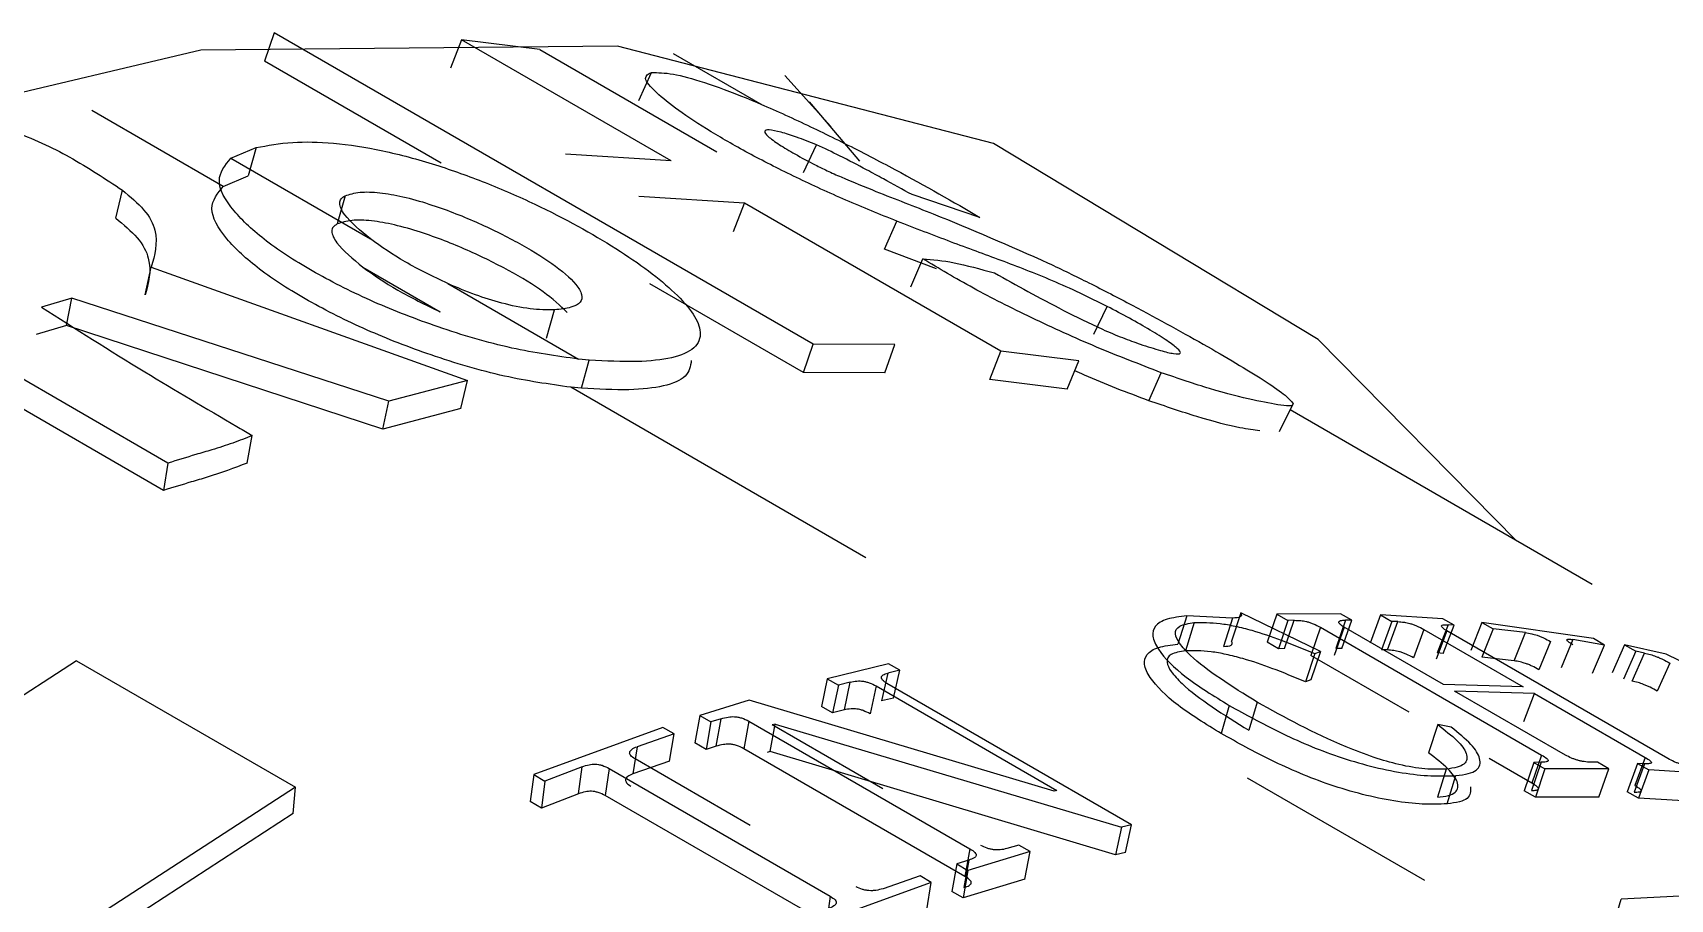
# Model space of a CAD drawing. Header units: millimetres. Extents: x 15 to 1192, y 5 to 836.
# Drawn here: x 570.19 to 575.48, y 543.12 to 545.91 of the extents above; entities that cross this region are included whole.
import ezdxf

# ---------------------------------------------------------------- set-up
doc = ezdxf.new("R2010")
doc.units = ezdxf.units.MM

msp = doc.modelspace()

# ---------------------------------------------------------------- linework, layer by layer
at = {"color": 7, "linetype": 'Continuous', "lineweight": 25}
for p, q in [((570.9685, 545.9146), (570.9378, 545.8233)), ((572.7094, 544.9096), (570.9685, 545.9146)), ((571.5743, 545.892), (571.5386, 545.8009)), ((572.2511, 545.5012), (571.5743, 545.892)), ((571.8265, 545.8608), (571.5743, 545.892)), ((571.8265, 545.8608), (572.398, 545.5308)), ((572.5458, 545.681), (572.2583, 545.847)), ((571.5081, 545.4941), (570.9378, 545.8233)), ((572.1469, 545.6959), (572.1874, 545.7862)), ((572.7662, 545.6119), (572.6181, 545.7763)), ((570.804, 545.4187), (570.3797, 545.6637)), ((570.8288, 545.5095), (570.9102, 545.5439)), ((570.9102, 545.5439), (570.8845, 545.453)), ((572.2511, 545.5012), (571.9093, 545.5227)), ((572.6782, 545.4636), (572.7207, 545.5534)), ((570.6255, 544.5257), (568.915, 545.5132)), ((570.8288, 545.5095), (571.2799, 545.2491)), ((570.6116, 544.4377), (568.9011, 545.4251)), ((570.804, 545.4187), (570.8845, 545.453)), ((570.457, 545.3167), (570.4785, 545.4068)), ((571.1979, 545.3884), (571.1721, 545.2975)), ((572.4881, 545.3644), (572.1463, 545.3859)), ((572.4524, 545.2733), (572.4881, 545.3644)), ((573.3152, 544.8869), (572.4881, 545.3644)), ((573.2482, 545.3189), (573.0292, 545.3922)), ((572.9397, 545.2161), (572.9797, 545.3065)), ((573.1079, 545.1526), (572.9397, 545.2161)), ((570.5524, 545.0684), (570.5719, 545.1582)), ((570.5719, 545.1582), (571.5934, 544.7924)), ((571.2551, 545.1583), (571.5049, 545.0141)), ((573.0252, 545.0945), (573.0637, 545.1852)), ((571.5297, 545.1049), (571.9518, 544.8612)), ((572.6787, 544.8183), (572.1825, 545.1048)), ((570.3154, 545.0586), (570.217, 545.0295)), ((570.2983, 544.9695), (570.3154, 545.0586)), ((571.3391, 544.7256), (570.3154, 545.0586)), ((571.8482, 544.9295), (571.8742, 545.0204)), ((573.6159, 544.9418), (573.659, 545.0314)), ((570.2983, 544.9695), (570.2007, 544.9406)), ((571.3195, 544.6358), (570.2983, 544.9695)), ((572.6787, 544.8183), (572.7094, 544.9096)), ((572.9734, 544.9084), (572.7094, 544.9096)), ((572.9405, 544.8171), (572.9734, 544.9084)), ((573.2795, 544.7959), (573.3152, 544.8869)), ((573.5674, 544.8557), (573.3152, 544.8869)), ((571.9866, 544.8582), (571.9518, 544.8612)), ((571.9616, 544.7674), (571.9866, 544.8582)), ((573.5297, 544.7649), (573.5674, 544.8557)), ((571.5934, 544.7924), (571.3391, 544.7256)), ((571.5716, 544.7021), (571.5934, 544.7924)), ((572.9405, 544.8171), (572.6787, 544.8183)), ((573.5297, 544.7649), (573.2795, 544.7959)), ((573.7933, 544.7272), (573.8334, 544.8176)), ((571.3195, 544.6358), (571.3391, 544.7256)), ((571.9616, 544.7674), (571.927, 544.7704)), ((572.88, 544.2203), (571.927, 544.7704)), ((571.5716, 544.7021), (571.3195, 544.6358)), ((574.2158, 544.6278), (574.2599, 544.7171)), ((575.2251, 544.1343), (574.2501, 544.6972)), ((570.8816, 544.5257), (570.8978, 544.6146)), ((570.6255, 544.5257), (570.6116, 544.4377)), ((574.0902, 544.0424), (574.0604, 543.9511)), ((574.3473, 543.9176), (574.0902, 544.0424)), ((574.2064, 544.0387), (574.1757, 543.9474)), ((574.4127, 544.0393), (574.2064, 544.0387)), ((574.2064, 544.0387), (574.2425, 544.0179)), ((574.4488, 544.0185), (574.4127, 544.0393)), ((573.9157, 544.0326), (573.8873, 543.9414)), ((573.94, 544.0109), (573.9117, 543.9198)), ((574.0639, 544.0254), (573.9157, 544.0326)), ((574.0639, 544.0254), (574.0345, 543.9342)), ((574.2425, 544.0179), (574.2118, 543.9266)), ((574.2318, 543.927), (574.2626, 544.0183)), ((574.2626, 544.0183), (574.2425, 544.0179)), ((574.348, 543.9958), (574.3168, 543.9045)), ((574.348, 543.9958), (575.0619, 543.5836)), ((574.424, 543.996), (574.3922, 543.9047)), ((574.4289, 544.0188), (574.3968, 543.9275)), ((574.4165, 543.9272), (574.4488, 544.0185)), ((574.7449, 543.8108), (574.424, 543.996)), ((574.4488, 544.0185), (574.4289, 544.0188)), ((574.5416, 544.0356), (574.5082, 543.9444)), ((574.5416, 544.0356), (574.5777, 544.0148)), ((574.7433, 544.0234), (574.5416, 544.0356)), ((574.5777, 544.0148), (574.5443, 543.9236)), ((574.5639, 543.9227), (574.5974, 544.014)), ((574.5974, 544.014), (574.5777, 544.0148)), ((574.6818, 543.9887), (574.6479, 543.8975)), ((574.6818, 543.9887), (575.0026, 543.8034)), ((574.76, 544.0041), (574.7251, 543.9129)), ((574.7794, 544.0026), (574.7433, 544.0234)), ((574.7444, 543.9114), (574.7794, 544.0026)), ((574.7794, 544.0026), (574.76, 544.0041)), ((574.8692, 544.0116), (574.8331, 543.9206)), ((574.8692, 544.0116), (574.9053, 543.9908)), ((575.229, 543.9593), (574.8692, 544.0116)), ((574.9053, 543.9908), (574.8692, 543.8997)), ((575.0098, 543.9785), (574.9053, 543.9908)), ((574.2118, 543.9266), (574.1757, 543.9474)), ((574.7561, 543.9842), (574.7216, 543.893)), ((575.47, 543.572), (574.7561, 543.9842)), ((574.973, 543.8875), (575.0098, 543.9785)), ((575.0906, 543.95), (575.0533, 543.859)), ((575.1628, 543.9563), (575.1247, 543.8655)), ((575.2651, 543.9385), (575.1628, 543.9563)), ((575.2262, 543.8479), (575.2651, 543.9385)), ((575.2651, 543.9385), (575.229, 543.9593)), ((575.3298, 543.9395), (575.29, 543.849)), ((575.3298, 543.9395), (575.3659, 543.9187)), ((575.4646, 543.9093), (575.3298, 543.9395)), ((570.3306, 543.8881), (567.4971, 542.0501)), ((570.3306, 543.8881), (571.0377, 543.4799)), ((574.2318, 543.927), (574.2118, 543.9266)), ((574.3292, 543.9108), (574.2994, 543.8196)), ((574.6339, 543.7214), (574.3168, 543.9045)), ((574.3473, 543.9176), (574.3171, 543.8263)), ((574.3292, 543.9108), (574.3473, 543.9176)), ((574.4165, 543.9272), (574.3968, 543.9275)), ((574.5639, 543.9227), (574.5443, 543.9236)), ((574.7444, 543.9114), (574.7251, 543.9129)), ((574.973, 543.8875), (574.8692, 543.8997)), ((575.3659, 543.9187), (575.3261, 543.8282)), ((575.3539, 543.8223), (575.3939, 543.9128)), ((575.3939, 543.9128), (575.3659, 543.9187)), ((575.4759, 543.8804), (575.4355, 543.7901)), ((576.3947, 543.4539), (575.4646, 543.9093)), ((572.7548, 543.8298), (572.7359, 543.7402)), ((572.9528, 543.8779), (572.7548, 543.8298)), ((572.7548, 543.8298), (572.7908, 543.8089)), ((572.9506, 543.8482), (572.9305, 543.7583)), ((572.9889, 543.8571), (572.9506, 543.8482)), ((572.9889, 543.8571), (572.9528, 543.8779)), ((572.9685, 543.7671), (572.9889, 543.8571)), ((574.3171, 543.8263), (574.2994, 543.8196)), ((572.7908, 543.8089), (572.772, 543.7193)), ((572.8294, 543.8187), (572.7908, 543.8089)), ((572.8102, 543.7291), (572.8294, 543.8187)), ((572.9126, 543.8064), (572.8931, 543.7166)), ((572.9126, 543.8064), (573.4968, 543.4691)), ((573.7376, 543.3588), (572.9477, 543.8148)), ((575.0026, 543.8034), (574.7449, 543.8108)), ((575.0387, 543.7826), (574.781, 543.79)), ((575.1387, 543.5834), (574.781, 543.79)), ((575.0048, 543.6914), (575.0387, 543.7826)), ((575.0387, 543.7826), (575.3965, 543.5761)), ((572.5028, 543.7601), (572.343, 543.7111)), ((573.4872, 543.4667), (572.5028, 543.7601)), ((572.772, 543.7193), (572.7359, 543.7402)), ((572.8102, 543.7291), (572.772, 543.7193)), ((572.9685, 543.7671), (572.9305, 543.7583)), ((574.053, 543.7438), (574.0272, 543.6529)), ((574.1431, 543.7543), (574.1165, 543.6633)), ((572.2245, 543.6724), (571.807, 543.5205)), ((572.2605, 543.6516), (572.2245, 543.6724)), ((572.343, 543.7111), (572.3275, 543.6225)), ((572.343, 543.7111), (572.3791, 543.6903)), ((572.3791, 543.6903), (572.3636, 543.6017)), ((572.4122, 543.7007), (572.3791, 543.6903)), ((572.3964, 543.612), (572.4122, 543.7007)), ((572.5019, 543.693), (572.4857, 543.6041)), ((572.5019, 543.693), (573.2158, 543.2808)), ((572.5704, 543.5947), (572.5869, 543.6836)), ((572.5869, 543.6836), (572.5771, 543.6807)), ((572.9345, 543.4744), (572.5771, 543.6807)), ((572.5869, 543.6836), (573.7054, 543.351)), ((574.7263, 543.6817), (574.6964, 543.5904)), ((574.7698, 543.6737), (574.7263, 543.6817)), ((572.2605, 543.6516), (572.1409, 543.6105)), ((572.246, 543.5633), (572.2605, 543.6516)), ((572.3636, 543.6017), (572.3275, 543.6225)), ((572.1409, 543.6105), (572.1274, 543.5226)), ((572.246, 543.5633), (572.1274, 543.5226)), ((572.5061, 543.356), (572.1341, 543.5708)), ((572.3964, 543.612), (572.3636, 543.6017)), ((573.1996, 543.192), (572.4857, 543.6041)), ((572.5704, 543.5947), (572.5607, 543.5918)), ((573.6859, 543.2612), (572.5704, 543.5947)), ((575.0307, 543.4924), (574.893, 543.5719)), ((575.0619, 543.5836), (575.0307, 543.4924)), ((575.3965, 543.5761), (575.3626, 543.4849)), ((571.807, 543.5205), (571.7959, 543.4334)), ((571.807, 543.5205), (571.8431, 543.4996)), ((571.9635, 543.5459), (571.8431, 543.4996)), ((571.9514, 543.4585), (571.9635, 543.5459)), ((572.0506, 543.5404), (572.0381, 543.4528)), ((572.0506, 543.5404), (572.7645, 543.1282)), ((574.6852, 543.1782), (574.1124, 543.5089)), ((574.7534, 543.5383), (574.7252, 543.4471)), ((574.7568, 543.426), (574.785, 543.5171)), ((575.0365, 543.5595), (575.0059, 543.4682)), ((575.0599, 543.56), (575.029, 543.4687)), ((575.0599, 543.56), (575.0365, 543.5595)), ((575.0365, 543.5595), (575.0726, 543.5387)), ((575.0726, 543.5387), (575.0419, 543.4474)), ((575.2789, 543.5393), (575.0726, 543.5387)), ((575.2428, 543.5601), (575.2197, 543.5604)), ((575.2789, 543.5393), (575.2428, 543.5601)), ((575.2466, 543.448), (575.2789, 543.5393)), ((575.3717, 543.5564), (575.3384, 543.4652)), ((575.3946, 543.5554), (575.361, 543.4642)), ((575.3717, 543.5564), (575.4078, 543.5356)), ((575.3946, 543.5554), (575.3717, 543.5564)), ((575.4078, 543.5356), (575.3745, 543.4443)), ((575.6095, 543.5234), (575.4078, 543.5356)), ((571.0377, 543.4799), (568.2043, 541.6419)), ((571.0305, 543.3946), (571.0377, 543.4799)), ((571.8431, 543.4996), (571.832, 543.4126)), ((571.9514, 543.4585), (571.832, 543.4126)), ((573.4968, 543.4691), (573.4872, 543.4667)), ((575.0419, 543.4474), (575.0059, 543.4682)), ((575.3745, 543.4443), (575.3384, 543.4652)), ((571.832, 543.4126), (571.7959, 543.4334)), ((572.752, 543.0406), (572.0381, 543.4528)), ((575.2466, 543.448), (575.0419, 543.4474)), ((575.5745, 543.4322), (575.3745, 543.4443)), ((571.0305, 543.3946), (568.2201, 541.5714)), ((573.7054, 543.351), (573.6859, 543.2612)), ((573.7376, 543.3588), (573.7054, 543.351)), ((573.7178, 543.269), (573.7376, 543.3588)), ((573.2121, 543.2442), (573.1731, 543.2319)), ((573.2121, 543.2442), (573.1963, 543.1555)), ((573.2158, 543.2808), (573.1996, 543.192)), ((573.4098, 543.2719), (573.2092, 543.2111)), ((573.3737, 543.2928), (573.3349, 543.2815)), ((573.4098, 543.2719), (573.3737, 543.2928)), ((573.3927, 543.1828), (573.4098, 543.2719)), ((573.7178, 543.269), (573.6859, 543.2612)), ((573.0546, 543.1932), (572.935, 543.1521)), ((573.0907, 543.1724), (573.0546, 543.1932)), ((573.1731, 543.2319), (573.1576, 543.1433)), ((573.1731, 543.2319), (573.2092, 543.2111)), ((573.2092, 543.2111), (573.1937, 543.1224)), ((573.0907, 543.1724), (572.6732, 543.0204)), ((573.0761, 543.0841), (573.0907, 543.1724)), ((573.1937, 543.1224), (573.1576, 543.1433)), ((573.3927, 543.1828), (573.1937, 543.1224)), ((575.842, 543.146), (575.3192, 543.1184)), ((572.7645, 543.1282), (572.752, 543.0406)), ((575.2921, 543.0274), (575.3192, 543.1184))]:
    msp.add_line(p, q, dxfattribs=at)
at = {"color": 7, "linetype": 'Continuous', "lineweight": 25, "flags": 128}
for points in [[(574.9806, 544.2754), (574.3403, 544.9249), (573.2921, 545.5574), (572.0778, 545.8717), (570.7324, 545.8587), (569.2945, 545.5188), (567.8056, 544.8618), (566.3085, 543.9065), (564.8463, 542.6805), (563.461, 541.2191), (562.1924, 539.5642), (561.0771, 537.7635), (560.1471, 535.8688), (559.4293, 533.9346), (558.9442, 532.0165), (558.7058, 530.1697), (558.721, 528.4474), (558.9893, 526.899), (559.503, 525.5692), (560.2474, 524.4962), (561.201, 523.7108), (562.3363, 523.2357), (562.7816, 523.1438)], [(572.6961, 545.6917), (572.7217, 545.6631), (572.8593, 545.5)]]:
    msp.add_lwpolyline(points, dxfattribs=at)
at = {"color": 7, "linetype": 'Continuous', "lineweight": 25}
for points, knots in [([(572.9797, 545.3065), (572.9249, 545.3287), (572.8162, 545.3727), (572.6538, 545.447), (572.5045, 545.5225), (572.3758, 545.5962), (572.2707, 545.665), (572.1977, 545.7242), (572.1565, 545.772), (572.1775, 545.7816), (572.1874, 545.7862)], [0, 0, 0, 0, 0.126072, 0.250182, 0.373219, 0.499873, 0.626286, 0.749777, 0.88096, 1, 1, 1, 1]), ([(572.1874, 545.7862), (572.2083, 545.7861), (572.2485, 545.7858), (572.3545, 545.7572), (572.4895, 545.7074), (572.6484, 545.6373), (572.8139, 545.557), (573.0289, 545.4453), (573.161, 545.3692), (573.2482, 545.3189)], [0, 0, 0, 0, 0.130106, 0.251199, 0.3762, 0.501843, 0.624095, 0.751706, 1, 1, 1, 1]), ([(570.0309, 545.6226), (570.0611, 545.6146), (570.164, 545.5874), (570.3228, 545.5101), (570.4243, 545.4428), (570.4785, 545.4068)], [0, 0, 0, 0, 0.1620358, 0.5531325, 1, 1, 1, 1]), ([(572.7207, 545.5534), (572.6985, 545.5619), (572.6561, 545.5783), (572.6027, 545.5951), (572.5642, 545.603), (572.5492, 545.5982), (572.5601, 545.5814), (572.5972, 545.5547), (572.6508, 545.5226), (572.6937, 545.5), (572.7163, 545.4881)], [0, 0, 0, 0, 0.131176, 0.251126, 0.380212, 0.501645, 0.623687, 0.750796, 0.868744, 1, 1, 1, 1]), ([(570.9102, 545.5439), (570.9477, 545.5509), (571.0192, 545.5643), (571.159, 545.5613), (571.318, 545.5371), (571.4883, 545.4911), (571.656, 545.4309), (571.8621, 545.3404), (572.0845, 545.2177), (572.2472, 545.0964), (572.3266, 545.0067), (572.3517, 544.9452), (572.3336, 544.895), (572.2601, 544.863), (572.1416, 544.85), (572.0399, 544.8554), (571.9866, 544.8582)], [0, 0, 0, 0, 0.065885, 0.125597, 0.187862, 0.250693, 0.310844, 0.375508, 0.49989, 0.624359, 0.689271, 0.749336, 0.813211, 0.874521, 0.934254, 1, 1, 1, 1]), ([(573.0292, 545.3922), (572.9982, 545.4091), (572.9495, 545.4358), (572.873, 545.4772), (572.8018, 545.5148), (572.7457, 545.5415), (572.7207, 545.5534)], [0, 0, 0, 0, 0.317348, 0.500469, 0.777062, 1, 1, 1, 1]), ([(571.9518, 544.8612), (571.8804, 544.8713), (571.7305, 544.8925), (571.4999, 544.9617), (571.2848, 545.0448), (571.0968, 545.1394), (570.9393, 545.2398), (570.829, 545.3423), (570.7729, 545.4411), (570.8105, 545.4871), (570.8288, 545.5095)], [0, 0, 0, 0, 0.118959, 0.249716, 0.372583, 0.50032, 0.629257, 0.750229, 0.878458, 1, 1, 1, 1]), ([(572.7163, 545.4881), (572.7289, 545.4819), (572.7559, 545.4684), (572.8235, 545.4385), (572.9415, 545.3906), (573.156, 545.3088), (573.3438, 545.2264), (573.4688, 545.1715)], [0, 0, 0, 0, 0.04932, 0.1059, 0.249311, 0.500128, 1, 1, 1, 1]), ([(571.927, 544.7704), (571.8559, 544.7806), (571.7064, 544.8019), (571.4766, 544.8713), (571.2621, 544.9545), (571.0742, 545.0491), (570.9166, 545.1495), (570.8061, 545.2518), (570.7492, 545.3505), (570.7861, 545.3964), (570.804, 545.4187)], [0, 0, 0, 0, 0.1186015, 0.249369, 0.3724129, 0.50048, 0.6296745, 0.7509276, 0.8789646, 1, 1, 1, 1]), ([(570.4785, 545.4068), (570.5039, 545.3856), (570.5563, 545.3418), (570.5994, 545.2551), (570.5828, 545.1967), (570.5719, 545.1582)], [0, 0, 0, 0, 0.241404, 0.499302, 1, 1, 1, 1]), ([(571.2799, 545.2491), (571.2477, 545.2757), (571.1985, 545.3163), (571.1779, 545.3594), (571.183, 545.3791), (571.1931, 545.3853), (571.1979, 545.3884)], [0, 0, 0, 0, 0.5075798, 0.7761587, 0.8913563, 1, 1, 1, 1]), ([(571.1979, 545.3884), (571.2125, 545.3931), (571.2407, 545.4022), (571.3083, 545.4003), (571.3865, 545.3864), (571.4945, 545.3555), (571.6234, 545.3049), (571.7573, 545.2388), (571.8703, 545.17), (571.94, 545.1118), (571.9655, 545.0697), (571.9609, 545.0436), (571.9303, 545.0263), (571.8934, 545.0224), (571.8742, 545.0204)], [0, 0, 0, 0, 0.0650118, 0.1253254, 0.1846123, 0.2504685, 0.3751216, 0.4998779, 0.6246057, 0.7491773, 0.8164121, 0.8767088, 0.9358681, 1, 1, 1, 1]), ([(570.457, 545.3167), (570.4824, 545.2955), (570.535, 545.2517), (570.5787, 545.1651), (570.5629, 545.1069), (570.5524, 545.0684)], [0, 0, 0, 0, 0.241945, 0.50004, 1, 1, 1, 1]), ([(571.9155, 545.0115), (571.892, 545.0339), (571.845, 545.0786), (571.7288, 545.1477), (571.5959, 545.2137), (571.4672, 545.2644), (571.3595, 545.2953), (571.2817, 545.3093), (571.2144, 545.3112), (571.1866, 545.3022), (571.1721, 545.2975)], [0, 0, 0, 0, 0.166558, 0.333453, 0.500356, 0.66693, 0.754731, 0.83362, 0.913693, 1, 1, 1, 1]), ([(573.659, 545.0314), (573.6298, 545.0459), (573.5709, 545.0752), (573.4509, 545.1285), (573.3162, 545.1804), (573.1562, 545.2382), (573.0385, 545.2838), (572.9797, 545.3065)], [0, 0, 0, 0, 0.1232908, 0.248982, 0.4992054, 0.7499, 1, 1, 1, 1]), ([(571.1721, 545.2975), (571.1673, 545.2944), (571.1574, 545.2882), (571.1526, 545.2685), (571.1736, 545.2254), (571.2229, 545.1849), (571.2551, 545.1583)], [0, 0, 0, 0, 0.108183, 0.223081, 0.491566, 1, 1, 1, 1]), ([(571.5297, 545.1049), (571.4818, 545.128), (571.3859, 545.1742), (571.3152, 545.2241), (571.2799, 545.2491)], [0, 0, 0, 0, 0.499898, 1, 1, 1, 1]), ([(571.2551, 545.1583), (571.2906, 545.1333), (571.3613, 545.0834), (571.4571, 545.0372), (571.5049, 545.0141)], [0, 0, 0, 0, 0.500575, 1, 1, 1, 1]), ([(573.8334, 544.8176), (573.7641, 544.8443), (573.6254, 544.8976), (573.4137, 544.9939), (573.2188, 545.092), (573.1158, 545.1539), (573.0637, 545.1852)], [0, 0, 0, 0, 0.2501372, 0.500188, 0.7469023, 1, 1, 1, 1]), ([(573.0637, 545.1852), (573.0952, 545.1826), (573.1582, 545.1772), (573.2492, 545.1521), (573.2947, 545.1395)], [0, 0, 0, 0, 0.500016, 1, 1, 1, 1]), ([(573.4688, 545.1715), (573.5127, 545.1504), (573.6041, 545.1063), (573.7831, 545.0132), (573.9913, 544.8989), (574.1555, 544.8005), (574.2402, 544.7418), (574.2534, 544.7252), (574.2599, 544.7171)], [0, 0, 0, 0, 0.1203701, 0.2507092, 0.5002852, 0.749466, 0.8767091, 1, 1, 1, 1]), ([(571.8742, 545.0204), (571.849, 545.0205), (571.7984, 545.0206), (571.7051, 545.0404), (571.614, 545.0691), (571.5589, 545.0925), (571.5297, 545.1049)], [0, 0, 0, 0, 0.2493, 0.499974, 0.73402, 1, 1, 1, 1]), ([(573.2947, 545.1395), (573.3663, 545.0997), (573.4736, 545.0401), (573.6211, 544.967), (573.7101, 544.9291), (573.7473, 544.9161), (573.7659, 544.9096)], [0, 0, 0, 0, 0.500352, 0.749598, 0.874601, 1, 1, 1, 1]), ([(570.217, 545.0295), (570.3271, 544.9594), (570.5317, 544.8292), (570.7638, 544.6938), (570.8796, 544.6253), (570.896, 544.6156), (570.8978, 544.6146)], [0, 0, 0, 0, 0.499962, 0.929032, 0.992391, 1, 1, 1, 1]), ([(573.7659, 544.9096), (573.7886, 544.9023), (573.8309, 544.8887), (573.8777, 544.8773), (573.9004, 544.8778), (573.8895, 544.8939), (573.8537, 544.9206), (573.7992, 544.9545), (573.7342, 544.992), (573.6834, 545.0186), (573.659, 545.0314)], [0, 0, 0, 0, 0.134637, 0.251245, 0.376136, 0.501086, 0.620706, 0.750567, 0.879782, 1, 1, 1, 1]), ([(572.316, 544.8569), (572.3132, 544.8388), (572.3078, 544.8035), (572.2329, 544.7721), (572.1158, 544.759), (572.0147, 544.7645), (571.9616, 544.7674)], [0, 0, 0, 0, 0.255209, 0.499781, 0.737801, 1, 1, 1, 1]), ([(573.7933, 544.7272), (573.724, 544.7531), (573.6443, 544.783), (573.5646, 544.8192), (573.5542, 544.8239)], [0, 0, 0, 0, 0.869625, 1, 1, 1, 1]), ([(574.2599, 544.7171), (574.2584, 544.7144), (574.255, 544.7083), (574.2114, 544.7131), (574.1316, 544.7284), (574.0094, 544.7577), (573.8881, 544.799), (573.8334, 544.8176)], [0, 0, 0, 0, 0.1083381, 0.25005, 0.5004345, 0.774828, 1, 1, 1, 1]), ([(574.1518, 544.63), (574.1327, 544.6323), (574.0883, 544.6378), (573.9671, 544.668), (573.8473, 544.7088), (573.7933, 544.7272)], [0, 0, 0, 0, 0.294651, 0.681912, 1, 1, 1, 1]), ([(570.8978, 544.6146), (570.8773, 544.6064), (570.8364, 544.59), (570.7737, 544.5704), (570.703, 544.5495), (570.6556, 544.535), (570.6255, 544.5257)], [0, 0, 0, 0, 0.249989, 0.499962, 0.681849, 1, 1, 1, 1]), ([(570.8816, 544.5257), (570.8397, 544.51), (570.7825, 544.4886), (570.6883, 544.4613), (570.6414, 544.4468), (570.6116, 544.4377)], [0, 0, 0, 0, 0.499793, 0.681698, 1, 1, 1, 1]), ([(574.0902, 544.0424), (574.0914, 544.0395), (574.0935, 544.0344), (574.0882, 544.0269), (574.0739, 544.026), (574.0639, 544.0254)], [0, 0, 0, 0, 0.278189, 0.498789, 1, 1, 1, 1]), ([(573.9157, 544.0326), (573.8932, 544.0299), (573.8482, 544.0245), (573.8108, 544.0012), (573.8024, 543.9671), (573.8273, 543.9125), (573.9042, 543.8351), (574.0034, 543.7742), (574.053, 543.7438)], [0, 0, 0, 0, 0.125693, 0.251122, 0.370416, 0.50146, 0.750584, 1, 1, 1, 1]), ([(574.1431, 543.7543), (574.0615, 543.8051), (573.9577, 543.8697), (573.8914, 543.9429), (573.8752, 543.9763), (573.8866, 544.0025), (573.9222, 544.0081), (573.94, 544.0109)], [0, 0, 0, 0, 0.4985463, 0.634827, 0.7492441, 0.8744853, 1, 1, 1, 1]), ([(573.94, 544.0109), (573.9662, 544.0114), (574.0053, 544.012), (574.0727, 544.0001), (574.1397, 543.9831), (574.2282, 543.9532), (574.2936, 543.9258), (574.3292, 543.9108)], [0, 0, 0, 0, 0.250208, 0.37309, 0.5007, 0.727398, 1, 1, 1, 1]), ([(574.2626, 544.0183), (574.2694, 544.0182), (574.2811, 544.018), (574.299, 544.0156), (574.3133, 544.0115), (574.3297, 544.0054), (574.3404, 543.9998), (574.348, 543.9958)], [0, 0, 0, 0, 0.292688, 0.502391, 0.608765, 0.722175, 1, 1, 1, 1]), ([(574.424, 543.996), (574.4188, 543.9994), (574.4113, 544.0044), (574.407, 544.0099), (574.4062, 544.0144), (574.4124, 544.0182), (574.423, 544.0186), (574.4289, 544.0188)], [0, 0, 0, 0, 0.243377, 0.353577, 0.463251, 0.702793, 1, 1, 1, 1]), ([(574.5974, 544.014), (574.6041, 544.0135), (574.6155, 544.0127), (574.6332, 544.0093), (574.6474, 544.0048), (574.6637, 543.9983), (574.6743, 543.9927), (574.6818, 543.9887)], [0, 0, 0, 0, 0.294838, 0.502372, 0.611077, 0.725439, 1, 1, 1, 1]), ([(574.7561, 543.9842), (574.7509, 543.9875), (574.7434, 543.9924), (574.7389, 543.9976), (574.7379, 544.0016), (574.7439, 544.0046), (574.7543, 544.0043), (574.76, 544.0041)], [0, 0, 0, 0, 0.243292, 0.353477, 0.463154, 0.702737, 1, 1, 1, 1]), ([(574.0272, 543.6529), (573.9775, 543.6833), (573.8783, 543.7441), (573.801, 543.8214), (573.7756, 543.8761), (573.7835, 543.9101), (573.8203, 543.9333), (573.865, 543.9387), (573.8873, 543.9414)], [0, 0, 0, 0, 0.250192, 0.4998212, 0.6308257, 0.7499546, 0.8749049, 1, 1, 1, 1]), ([(574.0345, 543.9342), (574.0444, 543.9348), (574.0586, 543.9357), (574.0638, 543.9432), (574.0616, 543.9483), (574.0604, 543.9511)], [0, 0, 0, 0, 0.500364, 0.721015, 1, 1, 1, 1]), ([(575.0098, 543.9785), (575.0161, 543.9775), (575.0269, 543.9759), (575.044, 543.9713), (575.0578, 543.9662), (575.0733, 543.9594), (575.0834, 543.9539), (575.0906, 543.95)], [0, 0, 0, 0, 0.291582, 0.501742, 0.609465, 0.723711, 1, 1, 1, 1]), ([(575.1625, 543.9395), (575.1572, 543.9428), (575.1495, 543.9476), (575.1445, 543.9524), (575.1433, 543.9551), (575.1446, 543.9567), (575.1499, 543.9578), (575.1575, 543.9569), (575.1628, 543.9563)], [0, 0, 0, 0, 0.248051, 0.358932, 0.468259, 0.582207, 0.706258, 1, 1, 1, 1]), ([(573.9117, 543.9198), (573.8941, 543.917), (573.8588, 543.9114), (573.8478, 543.8852), (573.8643, 543.8518), (573.931, 543.7787), (574.0349, 543.714), (574.1165, 543.6633)], [0, 0, 0, 0, 0.124814, 0.249645, 0.363893, 0.500377, 1, 1, 1, 1]), ([(574.2994, 543.8196), (574.2638, 543.8345), (574.1986, 543.8619), (574.1104, 543.8918), (574.0436, 543.9089), (573.9766, 543.9208), (573.9378, 543.9202), (573.9117, 543.9198)], [0, 0, 0, 0, 0.273388, 0.500487, 0.627984, 0.750675, 1, 1, 1, 1]), ([(574.6479, 543.8975), (574.6404, 543.9014), (574.6298, 543.9071), (574.6136, 543.9135), (574.5995, 543.9181), (574.5819, 543.9214), (574.5705, 543.9222), (574.5639, 543.9227)], [0, 0, 0, 0, 0.275928, 0.390532, 0.49905, 0.705908, 1, 1, 1, 1]), ([(575.0533, 543.859), (575.0462, 543.863), (575.0361, 543.8685), (575.0206, 543.8753), (575.0105, 543.8791), (575.0012, 543.8819), (574.9879, 543.8852), (574.9792, 543.8866), (574.973, 543.8875)], [0, 0, 0, 0, 0.2775293, 0.3918683, 0.4991685, 0.5957547, 0.7095107, 1, 1, 1, 1]), ([(575.3939, 543.9128), (575.4002, 543.9113), (575.411, 543.9087), (575.4278, 543.9034), (575.4416, 543.8978), (575.4577, 543.8904), (575.4683, 543.8845), (575.4759, 543.8804)], [0, 0, 0, 0, 0.2932258, 0.5024758, 0.6099183, 0.7236143, 1, 1, 1, 1]), ([(572.9477, 543.8148), (572.9425, 543.8183), (572.9348, 543.8234), (572.9301, 543.8303), (572.9292, 543.8348), (572.9309, 543.8388), (572.9367, 543.844), (572.9449, 543.8465), (572.9506, 543.8482)], [0, 0, 0, 0, 0.25772, 0.371393, 0.48167, 0.594617, 0.715895, 1, 1, 1, 1]), ([(572.8294, 543.8187), (572.8362, 543.8202), (572.8458, 543.8222), (572.8601, 543.8227), (572.87, 543.822), (572.8803, 543.82), (572.8957, 543.8152), (572.9056, 543.81), (572.9126, 543.8064)], [0, 0, 0, 0, 0.290717, 0.404546, 0.501942, 0.606346, 0.720199, 1, 1, 1, 1]), ([(575.4355, 543.7901), (575.428, 543.7942), (575.4174, 543.8), (575.4014, 543.8074), (575.3876, 543.813), (575.3709, 543.8183), (575.3601, 543.8209), (575.3539, 543.8223)], [0, 0, 0, 0, 0.2774809, 0.3914863, 0.4990084, 0.7076049, 1, 1, 1, 1]), ([(572.8931, 543.7166), (572.8861, 543.7203), (572.8762, 543.7254), (572.8608, 543.7303), (572.8506, 543.7323), (572.8408, 543.733), (572.8265, 543.7325), (572.817, 543.7305), (572.8102, 543.7291)], [0, 0, 0, 0, 0.281125, 0.395246, 0.499534, 0.596671, 0.710137, 1, 1, 1, 1]), ([(574.053, 543.7438), (574.1056, 543.7146), (574.2106, 543.6563), (574.3698, 543.5879), (574.5094, 543.5462), (574.6129, 543.5247), (574.7088, 543.5143), (574.7591, 543.5162), (574.785, 543.5171)], [0, 0, 0, 0, 0.2496639, 0.4986521, 0.6243986, 0.7487395, 0.8711868, 1, 1, 1, 1]), ([(574.7534, 543.5383), (574.7318, 543.5377), (574.6887, 543.5364), (574.6042, 543.5504), (574.5153, 543.5765), (574.3481, 543.6408), (574.2333, 543.7043), (574.1431, 543.7543)], [0, 0, 0, 0, 0.125714, 0.250871, 0.364486, 0.50104, 1, 1, 1, 1]), ([(572.4122, 543.7007), (572.4196, 543.7027), (572.4322, 543.7062), (572.4513, 543.708), (572.4664, 543.7063), (572.4834, 543.7021), (572.4942, 543.6967), (572.5019, 543.693)], [0, 0, 0, 0, 0.2932258, 0.5024758, 0.6099183, 0.7236143, 1, 1, 1, 1]), ([(574.7263, 543.6817), (574.7489, 543.6643), (574.7914, 543.6316), (574.819, 543.5939), (574.8224, 543.5693), (574.8134, 543.5538), (574.7907, 543.543), (574.7662, 543.5399), (574.7534, 543.5383)], [0, 0, 0, 0, 0.265397, 0.498537, 0.627825, 0.749048, 0.868522, 1, 1, 1, 1]), ([(574.785, 543.5171), (574.7993, 543.519), (574.8264, 543.5225), (574.8616, 543.5382), (574.868, 543.5701), (574.838, 543.6185), (574.7933, 543.6547), (574.7698, 543.6737)], [0, 0, 0, 0, 0.131862, 0.2511, 0.500786, 0.738037, 1, 1, 1, 1]), ([(572.4857, 543.6041), (572.4781, 543.6079), (572.4673, 543.6132), (572.4503, 543.6175), (572.4353, 543.6192), (572.4163, 543.6174), (572.4037, 543.614), (572.3964, 543.612)], [0, 0, 0, 0, 0.277481, 0.391486, 0.499008, 0.707605, 1, 1, 1, 1]), ([(574.7568, 543.426), (574.7312, 543.425), (574.6812, 543.4231), (574.5859, 543.4336), (574.4828, 543.4552), (574.3435, 543.4969), (574.1846, 543.5654), (574.0797, 543.6237), (574.0272, 543.6529)], [0, 0, 0, 0, 0.12781, 0.25016, 0.373997, 0.500016, 0.749577, 1, 1, 1, 1]), ([(572.1341, 543.5708), (572.1288, 543.5744), (572.1212, 543.5796), (572.117, 543.5871), (572.1165, 543.5923), (572.1188, 543.5973), (572.1257, 543.604), (572.1346, 543.6078), (572.1409, 543.6105)], [0, 0, 0, 0, 0.248051, 0.358932, 0.468259, 0.582207, 0.706258, 1, 1, 1, 1]), ([(574.7252, 543.4471), (574.7379, 543.4487), (574.7621, 543.4518), (574.7845, 543.4626), (574.7933, 543.4781), (574.7895, 543.5027), (574.7617, 543.5404), (574.7191, 543.573), (574.6964, 543.5904)], [0, 0, 0, 0, 0.1308803, 0.2499856, 0.3709056, 0.5002427, 0.7337162, 1, 1, 1, 1]), ([(575.0619, 543.5836), (575.0681, 543.5798), (575.0769, 543.5744), (575.0824, 543.5682), (575.083, 543.565), (575.0806, 543.5629), (575.0739, 543.5607), (575.0657, 543.5603), (575.0599, 543.56)], [0, 0, 0, 0, 0.2774841, 0.3915325, 0.4983382, 0.5956602, 0.709779, 1, 1, 1, 1]), ([(575.2197, 543.5604), (575.2132, 543.5608), (575.2039, 543.5613), (575.1892, 543.564), (575.1789, 543.5665), (575.1685, 543.5698), (575.1542, 543.5753), (575.145, 543.5801), (575.1387, 543.5834)], [0, 0, 0, 0, 0.29285, 0.416753, 0.53074, 0.640259, 0.751416, 1, 1, 1, 1]), ([(575.3965, 543.5761), (575.4026, 543.5723), (575.4112, 543.567), (575.4165, 543.5613), (575.4172, 543.5584), (575.4149, 543.5567), (575.4083, 543.5552), (575.4003, 543.5554), (575.3946, 543.5554)], [0, 0, 0, 0, 0.275658, 0.389935, 0.497817, 0.593861, 0.707681, 1, 1, 1, 1]), ([(575.5509, 543.546), (575.5445, 543.5467), (575.5353, 543.5478), (575.5208, 543.5511), (575.5104, 543.5541), (575.5, 543.5578), (575.4857, 543.5637), (575.4764, 543.5686), (575.47, 543.572)], [0, 0, 0, 0, 0.29109, 0.414434, 0.528173, 0.637814, 0.749473, 1, 1, 1, 1]), ([(571.9635, 543.5459), (571.9707, 543.5483), (571.9831, 543.5524), (572.0021, 543.5547), (572.0168, 543.5532), (572.0332, 543.5492), (572.0434, 543.544), (572.0506, 543.5404)], [0, 0, 0, 0, 0.291582, 0.501742, 0.609465, 0.723711, 1, 1, 1, 1]), ([(572.1274, 543.5226), (572.1211, 543.5199), (572.1123, 543.5161), (572.1055, 543.5094), (572.1033, 543.5044), (572.1037, 543.4992), (572.108, 543.4917), (572.1156, 543.4865), (572.1209, 543.4829)], [0, 0, 0, 0, 0.292739, 0.416487, 0.53031, 0.639721, 0.75089, 1, 1, 1, 1]), ([(572.0381, 543.4528), (572.0309, 543.4565), (572.0206, 543.4616), (572.0044, 543.4656), (571.9936, 543.4668), (571.9833, 543.4664), (571.9686, 543.4642), (571.9586, 543.4609), (571.9514, 543.4585)], [0, 0, 0, 0, 0.2775293, 0.3918683, 0.4991685, 0.5957547, 0.7095107, 1, 1, 1, 1]), ([(574.8322, 543.481), (574.8327, 543.4672), (574.8334, 543.4468), (574.7977, 543.4313), (574.7709, 543.4278), (574.7568, 543.426)], [0, 0, 0, 0, 0.499207, 0.737029, 1, 1, 1, 1]), ([(575.029, 543.4687), (575.0348, 543.469), (575.0429, 543.4694), (575.0495, 543.4716), (575.0519, 543.4738), (575.0512, 543.4769), (575.0457, 543.4831), (575.0369, 543.4885), (575.0307, 543.4924)], [0, 0, 0, 0, 0.289119, 0.40295, 0.500191, 0.606555, 0.720759, 1, 1, 1, 1]), ([(575.361, 543.4642), (575.3667, 543.4641), (575.3746, 543.464), (575.3811, 543.4655), (575.3834, 543.4672), (575.3827, 543.4701), (575.3773, 543.4758), (575.3687, 543.4811), (575.3626, 543.4849)], [0, 0, 0, 0, 0.291238, 0.404767, 0.500721, 0.608159, 0.722591, 1, 1, 1, 1]), ([(573.2158, 543.2808), (573.2218, 543.2769), (573.2303, 543.2714), (573.2357, 543.2638), (573.2365, 543.2591), (573.2341, 543.255), (573.227, 543.2496), (573.2183, 543.2464), (573.2121, 543.2442)], [0, 0, 0, 0, 0.279198, 0.393222, 0.498119, 0.595377, 0.709138, 1, 1, 1, 1]), ([(573.3349, 543.2815), (573.3281, 543.2799), (573.3184, 543.2776), (573.3031, 543.2771), (573.2924, 543.2778), (573.2817, 543.2797), (573.2669, 543.2837), (573.2576, 543.2884), (573.2512, 543.2916)], [0, 0, 0, 0, 0.285534, 0.407161, 0.520177, 0.630254, 0.743505, 1, 1, 1, 1]), ([(573.1963, 543.1555), (573.2025, 543.1577), (573.2111, 543.1608), (573.2181, 543.1663), (573.2204, 543.1703), (573.2196, 543.175), (573.2141, 543.1826), (573.2057, 543.1881), (573.1996, 543.192)], [0, 0, 0, 0, 0.289736, 0.403204, 0.500386, 0.60488, 0.719072, 1, 1, 1, 1]), ([(572.935, 543.1521), (572.9276, 543.15), (572.9172, 543.147), (572.9011, 543.1456), (572.8899, 543.1458), (572.8788, 543.1472), (572.8638, 543.1508), (572.8545, 543.1554), (572.848, 543.1586)], [0, 0, 0, 0, 0.294554, 0.418753, 0.532678, 0.641842, 0.752472, 1, 1, 1, 1]), ([(572.7645, 543.1282), (572.7707, 543.1242), (572.7794, 543.1185), (572.7843, 543.1102), (572.7843, 543.1032), (572.7753, 543.0951), (572.7641, 543.0903), (572.7575, 543.0876)], [0, 0, 0, 0, 0.275758, 0.390147, 0.498354, 0.708455, 1, 1, 1, 1])]:
    msp.add_open_spline(points, degree=3, knots=knots, dxfattribs=at)

doc.saveas('drawing.dxf')
